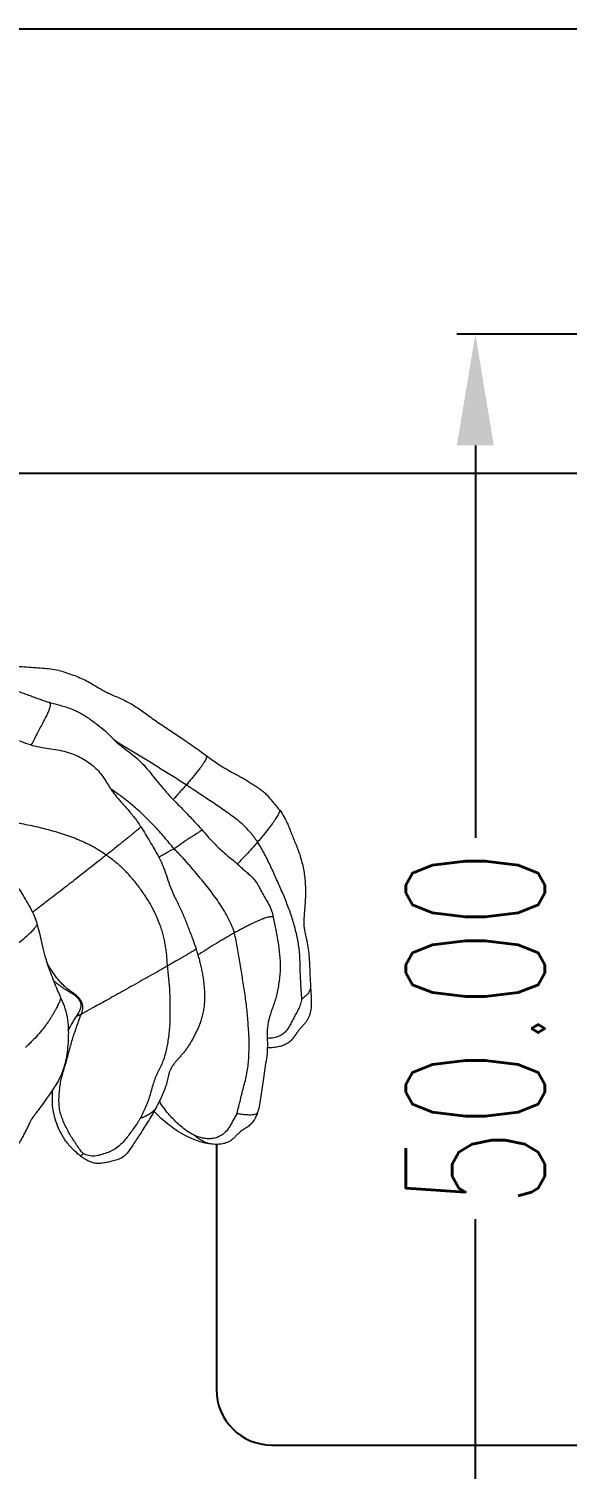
# Model space of a CAD drawing. Header units: inches. Extents: x 149964 to 151052, y -48230 to -47460.
# Drawn here: x 150565 to 150584.4, y -48002.2 to -47950.3 of the extents above; entities that cross this region are included whole.
import ezdxf

# ---------------------------------------------------------------- set-up
doc = ezdxf.new("R2010")
doc.units = ezdxf.units.IN
doc.header["$LTSCALE"] = 2
doc.header["$MEASUREMENT"] = 0
doc.header["$PDMODE"] = 3
doc.header["$PDSIZE"] = 0.3125
doc.layers.get('Defpoints').update_dxf_attribs({"linetype": 'CONTINUOUS'})
doc.layers.add('CAV-COR', color=1, linetype='CONTINUOUS')
doc.layers.add('SILDE', color=6, linetype='CONTINUOUS')
doc.layers.add('dim', color=3, linetype='CONTINUOUS', lineweight=15)
doc.layers.add('PRODUCT', color=1, linetype='CONTINUOUS', lineweight=15)
doc.styles.get("Standard").update_dxf_attribs({"font": 'txt.shx', "width": 0.67})
doc.dimstyles.new('2.00', dxfattribs={"dimtxt": 5, "dimasz": 4, "dimexe": 0.6659999999999999, "dimexo": 0.626, "dimgap": 1, "dimtad": 0, "dimzin": 0, "dimdsep": 46, "dimtxsty": 'Standard', "dimcen": 0.09, "dimclrd": 3, "dimclre": 3, "dimclrt": 7, "dimazin": 0, "dimtfac": 1, "dimtofl": 0, "dimtmove": 0, "dimatfit": 0, "dimfxl": 0, "dimtolj": 1, "dimtzin": 0, "dimarcsym": 0})

# ---------------------------------------------------------------- blocks, each defined once
blk = doc.blocks.new('20160720.142037')
at = {"layer": 'PRODUCT', "linetype": 'ByBlock'}
for p, q in [((3.773654980410356, -44.68120411568088), (3.772978720196988, -44.68141018761526)), ((0.4355800624471158, -46.10180727254192), (0.435620551550528, -46.10183130660153)), ((-4.588236102572409, -46.24469909886102), (-4.588340758433333, -46.24483953031449)), ((7.269666859239805, -48.42059755772061), (7.269640502112452, -48.42061416994693)), ((-2.83898282336304, -48.97787815056654), (-2.840008425700944, -48.97733870062075)), ((2.859636036126176, -50.41420916438074), (2.859367397904862, -50.41420522697445)), ((7.097169403074076, -50.67936732347152), (7.097786600701511, -50.67882254851429)), ((9.834601504000602, -50.78252204833552), (9.834491424495354, -50.78267226220487)), ((-4.163703314465238, -50.98400183050398), (-4.163028194830986, -50.97787092701037)), ((-3.016360685345717, -52.63209710195952), (-3.017058060882846, -52.63186754810158)), ((7.887227925471961, -53.4124220632948), (7.88718735211296, -53.41245599665854)), ((1.521382667706348, -54.53812317267148), (1.520376959233545, -54.53817494379473))]:
    blk.add_line(p, q, dxfattribs=at)
for points, start_tangent, end_tangent in [([(7.177702958812006, -40.71391141258209), (7.175845764228143, -40.71679120356566), (7.133818679227261, -40.78349519456242), (7.100103584729368, -40.83986950918188), (7.065644890797557, -40.90054272028647), (7.019277181127109, -40.98541707604454), (6.961560104013188, -41.09263568296592), (6.892346167820506, -41.21890479593276), (6.812411482125754, -41.36150748447108), (6.723981482675299, -41.51483528881363), (6.628603774937801, -41.67518634874432), (6.526821462728549, -41.84566911783622), (6.419877333100885, -42.02815664708032), (6.312236864789156, -42.21704480362678), (6.22191065797233, -42.39065096174454), (6.132180023589171, -42.58913270615449), (6.037880604271777, -42.80933302251651), (5.923561535397312, -43.03729149080027), (5.784476738335798, -43.25706713975524), (5.612236620101612, -43.47732229518442), (5.408540715958225, -43.69340302077035), (5.18058202022803, -43.90412989638571), (4.925320562906563, -44.09468221566931), (4.64903625115403, -44.26527328704105), (4.358597697864752, -44.43495934525708), (4.029101558349794, -44.59209756501514), (3.773663028725423, -44.68123091352754)], (-0.5422844415440172, -0.8401949681230502), (-0.9577374630096991, -0.2876437935150791)), ([(6.245199517405126, -47.17803789048048), (6.411589568306226, -46.92291978652065), (6.56390578582068, -46.6605178576574), (6.70131169736851, -46.3894871320008), (6.82374152878765, -46.11093229953985), (7.027056507417001, -45.53764395674079), (7.190393068885896, -44.95100112736691), (7.326671477756463, -44.3554531243426), (7.419775115180528, -43.75162434016238), (7.483600955834845, -43.14506416826043), (7.496572084812215, -42.83901076840266), (7.497945397626609, -42.53322655327065), (7.491120906750439, -42.22958223633759), (7.476026552758412, -41.92455308906938), (7.452450994373066, -41.6157289582552), (7.423097834107466, -41.31055343353364), (7.389204403152689, -41.01440126058878), (7.368335181119619, -40.86600645694853), (7.343228003941476, -40.71451806656114), (7.340814237861196, -40.70116923862952)], (0.5661688680179532, 0.8242892774307267), (-0.179122119727744, 0.9838268476842049)), ([(12.76072895119432, -41.78926031834271), (12.69393051543739, -42.0264629424928), (12.62661836759071, -42.30611912626773), (12.56296540572657, -42.57352198253648), (12.49845274732797, -42.82963411260425), (12.43392711330671, -43.07412386675423), (12.3650861500937, -43.30646874181548), (12.29733594114077, -43.52792053850862), (12.23384011085727, -43.73625495945453), (12.16997589473613, -43.93091627897229), (12.10581133887172, -44.1155035693082), (12.04094549664296, -44.29411929329945), (11.97622725693509, -44.46694704555557), (11.91409080990707, -44.63229763507843), (11.85670244923676, -44.79072390942019), (11.80474092054646, -44.94541017882148), (11.75754464793135, -45.09545169513876), (11.75201150431531, -45.11333541124623)], (-0.2846832412386712, -0.958621641815917), (-0.2953761179952905, -0.9553810490678744)), ([(3.772979321278399, -44.6814122498472), (3.765129232255276, -44.68277397391648), (3.750681510311551, -44.68178185173747), (3.73407610115828, -44.67710957741656), (3.715476670331554, -44.66901253191463), (3.695046883280156, -44.65774609641812), (3.649271836620755, -44.62659156781592), (3.59766495518852, -44.58501398019143), (3.541095968568698, -44.53435735881067), (3.480573811219074, -44.47640992144443), (3.349791978835128, -44.34215449388284), (3.203766821185127, -44.17803165000805), (3.041851094807498, -43.98194068481826), (2.867195947270375, -43.75760253986664), (2.677674080448924, -43.50004669485497), (2.478366544441087, -43.2118016423774), (2.373483974166447, -43.05349133582058), (2.269412738183746, -42.89090894888068)], (-0.9600412435321102, -0.2798585548403328), (-0.5315052366380643, 0.847055006139693)), ([(10.92863137327367, -42.69017014643759), (10.76884359691758, -43.04694223844854), (10.59917519876035, -43.4546746749038), (10.44736371687031, -43.83105415970203), (10.30935391082312, -44.18358416269621), (10.19772737869062, -44.52473494778678), (10.12324746206286, -44.8570502031871), (10.07341032888507, -45.18309694352502), (10.01908766431734, -45.50299058292876), (9.94274200865766, -45.81070689897751), (9.835104265686823, -46.09751663948555), (9.700584107922623, -46.3588197765057), (9.544156424264656, -46.5974772761183), (9.368333736871136, -46.80715705309558), (9.17461734902463, -46.98075722228532), (8.968571360310307, -47.12377153652051), (8.758050203177845, -47.25552280309057), (8.564789953903528, -47.38315843239252), (8.413258751563262, -47.49489157777862), (8.277757053030655, -47.60581848833681), (8.14872646855656, -47.71892131736968), (8.01591285658651, -47.83788504018594), (7.873630027315812, -47.96364367292699), (7.719308798550628, -48.09389471932082), (7.547299219091656, -48.22820447809499), (7.355142069136491, -48.36442835459457), (7.269643038249342, -48.42061811939493)], (-0.408520328667416, -0.9127492213447603), (-0.8414502089715503, -0.5403346609479484)), ([(-3.036365121690324, -44.65066081390978), (-3.080150041554589, -44.61738233226788), (-3.138082641176879, -44.57471302580234), (-3.196080483467085, -44.53444284511352), (-3.263495225459337, -44.49174567765294), (-3.362034268648131, -44.43575500400766), (-3.486508260975825, -44.37139098378975), (-3.632953946391353, -44.29963858379051), (-3.790571288001956, -44.22110641146719), (-3.951423269521911, -44.13505979093316), (-4.119826661713887, -44.03564552072203), (-4.297064824524568, -43.91892190425278), (-4.478314431064064, -43.7882351047956), (-4.659459622169379, -43.64663675985503), (-4.839252611011034, -43.49341203508811), (-5.018504931183998, -43.32416479229869), (-5.180627622990869, -43.1529898570152)], (-0.7935841626401028, 0.6084604973264962), (-0.6648486582106277, 0.7469780864761215)), ([(13.04124913027044, -43.98161290017015), (13.02804308946361, -44.22236347732542), (13.00241406244459, -44.56033171766467), (12.98004073341144, -44.875486574565), (12.95139696021215, -45.17087770042417), (12.89902374634403, -45.45118496397481), (12.82173233130015, -45.71980528836139), (12.73066523100715, -45.97992612359667), (12.63362153276103, -46.22655830716394), (12.52361311324057, -46.46238607320265), (12.40174776816275, -46.67892112013942), (12.27023452086723, -46.89672461867303), (12.16396274545696, -47.08498398723896), (12.09396280703368, -47.22634642515186), (12.01614220323972, -47.39637207471242), (11.92979159130482, -47.5893975429135), (11.83313120753155, -47.79773069814837), (11.72726295056054, -48.00657271892851), (11.60910877492279, -48.20958028025052), (11.47657785369665, -48.40812370905769), (11.32670318460441, -48.61755533104588), (11.16920748117263, -48.83669927869778), (11.01135730752139, -49.0622702264518), (10.8506966898276, -49.29849994267715), (10.69183615403017, -49.53713699497166), (10.53274461461115, -49.77676707937644), (10.36864894811879, -50.0207934380378), (10.19464929541573, -50.27515100817254), (10.00805955650867, -50.54204379425937), (9.834492639900418, -50.78267315715493)], (-0.03809385222645809, -0.9992741657936268), (-0.5929362529245031, -0.805249402339331)), ([(1.146017806808231, -45.52223718844471), (1.122942853718996, -45.52869307077344), (1.086601434071781, -45.52857136009698), (1.042908917675959, -45.51920752304432), (0.9910308998369146, -45.50138422816963), (0.9306693312537391, -45.47584526488936), (0.8618383349676151, -45.44344412206556), (0.7852643687510863, -45.40551196426532), (0.7018500121484976, -45.36304337828915), (0.6124899985152297, -45.31520896267466), (0.5180487622856162, -45.26118357484665), (0.4192773882532492, -45.20198309756961), (0.3168947972881142, -45.13839729176107), (0.2116046020528302, -45.06847040727735), (0.1040074905613437, -44.99027349213429), (-0.005692240345524624, -44.90473029902205), (-0.2297124944452662, -44.71576259767608), (-0.4555652452690993, -44.50218575076724), (-0.569279051036574, -44.38550346103148), (-0.6807370823225938, -44.26422687964805)], (-0.9186989639270767, -0.3949584961477797), (-0.6650604214520409, 0.7467895525635275)), ([(6.245199517405126, -47.17803789048048), (6.039289988751989, -46.91798468084016), (5.825051559950225, -46.64600250755029), (5.607132330682361, -46.36773682417697), (5.3921801452816, -46.09172331774607), (5.18205419080914, -45.82093045363581), (4.975646593404235, -45.55437520462146), (4.776322312682169, -45.29608685855055), (4.588407728180755, -45.05153189039993), (4.413409183383919, -44.82246648506407), (4.247499699034961, -44.60488539885409), (4.182567184674554, -44.51895241977763)], (-0.6216743745790063, 0.7832757956121211), (-0.6021614323683645, 0.7983743541522859)), ([(11.75200978756766, -45.11333486799413), (11.74474363480113, -45.12769314942125), (11.70942389004631, -45.15040669832524), (11.68222012807382, -45.15570703642152), (11.64890579719213, -45.15626178861567), (11.60964826127747, -45.15162699266511), (11.56452826640452, -45.14170672256296), (11.45693726735772, -45.10597409174079), (11.32687525870278, -45.04961422378983), (11.17616359502426, -44.97566409986757), (11.00680583433132, -44.88779950466414), (10.82045545012807, -44.78976478393452), (10.61924347712193, -44.68506512637396), (10.40756127837813, -44.5761805308066), (10.21349837473826, -44.47759939169191)], (-0.2969691889286861, -0.9548870618178037), (-0.8937340199412445, 0.4485972599110066)), ([(-3.036372630740516, -44.65067071607336), (-3.05459268798586, -44.63673134538112)], (-0.7930377821918083, 0.6091724517870928), (-0.7955359865970364, 0.6059063409711769)), ([(-2.962918816891033, -44.70750576377759), (-3.036372630740516, -44.65067071607336)], (-0.7908902234714298, 0.6119580495567583), (-0.7930377812876003, 0.6091724529642162)), ([(-2.962834855192341, -44.70739725148451), (-3.018568878382212, -44.66433876809606), (-3.036365121690324, -44.65066081390978)], (-0.791160386828572, 0.6116087330256691), (-0.7935841627285057, 0.6084604972111965)), ([(-2.947189681261079, -44.71948272341979), (-2.993234187713824, -44.683890884422)], (-0.7916208142354045, 0.6110126729203537), (-0.7912100471311805, 0.6115444884214681)), ([(-2.950377851928351, -44.71719540779304), (-2.962918816891033, -44.70750576377759)], (-0.7918090915309962, 0.6107686653462654), (-0.7908902234406588, 0.6119580495965266)), ([(-2.947189946164144, -44.71948306725972), (-2.952587987703737, -44.71531530217908), (-2.962834855192341, -44.70739725148451)], (-0.791632086605238, 0.610998068292394), (-0.7911603861138305, 0.6116087339502393)), ([(-2.945213883125689, -44.72117547145899), (-2.950377851928351, -44.71719540779304)], (-0.7922952384983616, 0.6101378983908673), (-0.7918090896135002, 0.6107686678321343)), ([(-2.907984367222525, -44.74963186903915), (-2.947189946164144, -44.71948306725972)], (-0.7940943495009921, 0.607794508111579), (-0.7916320854597128, 0.6109980697765797)), ([(-2.923800445481902, -44.7375958425182), (-2.945213883125689, -44.72117547145899)], (-0.7949722430017623, 0.60664580510933), (-0.7922952360671095, 0.6101379015479725)), ([(-2.929580930853263, -44.73305523203453), (-2.94513266265858, -44.72107021388365)], (-0.7925055228287121, 0.6098647360570945), (-0.7917035116589828, 0.6109055161208115)), ([(-2.907984590710839, -44.74963216055039), (-2.929580930853263, -44.73305523203453)], (-0.7940924713661915, 0.6077969619202899), (-0.7925055231129042, 0.6098647356877934)), ([(-2.910160713363439, -44.74796559500101), (-2.923800445481902, -44.7375958425182)], (-0.7972217380974937, 0.6036865911255699), (-0.794972242402947, 0.6066458058940406)), ([(-2.68655060819583, -44.91145502499421), (-2.910160713363439, -44.74796559500101)], (-0.8076369594562716, 0.5896800333403095), (-0.7972217378001174, 0.6036865915182819)), ([(-2.875038959813537, -44.77471115177468), (-2.907984590710839, -44.74963216055039)], (-0.7974870704035828, 0.6033360361681631), (-0.7940924712045894, 0.6077969621314248)), ([(-2.882684394950047, -44.7689171249076), (-2.907984367222525, -44.74963186903915)], (-0.7966133635302856, 0.6044891637117783), (-0.7940943488572911, 0.6077945089525858)), ([(-2.87503835192183, -44.77471035046619), (-2.882684394950047, -44.7689171249076)], (-0.7974994799705751, 0.6033196329033742), (-0.7966133620112529, 0.6044891657136037)), ([(-2.834520411182893, -44.80508881503192), (-2.864227505022427, -44.7828715938449), (-2.875038959813537, -44.77471115177468)], (-0.8027889536595377, 0.5962632773215408), (-0.7974870711312493, 0.6033360352063365)), ([(-2.834522782999557, -44.8050919925372), (-2.87503835192183, -44.77471035046619)], (-0.8027500373614457, 0.5963156693532359), (-0.7974994798974202, 0.6033196330000743)), ([(-2.813290463614976, -44.82077941168973), (-2.834522782999557, -44.8050919925372)], (-0.8058608575018014, 0.5921049555158793), (-0.8027500358779903, 0.5963156713502383)), ([(-2.806584479229059, -44.82570206480887), (-2.834520411182893, -44.80508881503192)], (-0.806534713038446, 0.5911867358660811), (-0.8027889534739154, 0.5962632775714564)), ([(-2.806582479010103, -44.82569937699736), (-2.813290463614976, -44.82077941168973)], (-0.8068495575604393, 0.5907569648040754), (-0.8058608581305448, 0.592104954660153)), ([(-2.769630837690784, -44.85255310498178), (-2.800515727692982, -44.83014397702209), (-2.806584479229059, -44.82570206480887)], (-0.8113819372570863, 0.5845163401419483), (-0.8065347129549548, 0.5911867359799851)), ([(-2.769620598730398, -44.85253884702252), (-2.806582479010103, -44.82569937699736)], (-0.8111849043890216, 0.5847897493042896), (-0.8068495585998324, 0.5907569633844832)), ([(-2.746435500157531, -44.86917653019918), (-2.769630837690784, -44.85255310498178)], (-0.8142232187455026, 0.5805519357092124), (-0.8113819375794813, 0.5845163396944235)), ([(-2.749285519006662, -44.86715357950015), (-2.753400890855119, -44.8642026528978), (-2.769620598730398, -44.85253884702252)], (-0.8128461269235302, 0.5824784750919265), (-0.8111849030485186, 0.5847897511637541)), ([(-2.66140142158838, -44.92986215154087), (-2.685025876096915, -44.912579256139), (-2.687573032337241, -44.91072583331697), (-2.708969227678608, -44.89569690270582), (-2.749285519006662, -44.86715357950015)], (-0.8064362299474213, 0.5913210693254467), (-0.8128461273006291, 0.5824784745656867)), ([(1.145964238414308, -45.52211142203305), (0.8222934301011264, -45.6556368001111), (0.4129358036443591, -45.76861158027896), (0.0296554438828025, -45.80800191813614), (-0.3260866275522858, -45.8090605070829), (-0.6722395205870271, -45.78620177179255), (-1.009718506888021, -45.74276118844864), (-1.324801039445447, -45.67468777411705), (-1.612019832100486, -45.57660894869332), (-1.869972641841741, -45.45333402431424), (-2.104422797710868, -45.31579652938672), (-2.323700266599189, -45.17140364230727), (-2.523709482979029, -45.03032718180475), (-2.667394241172587, -44.92546907671931), (-2.68655060819583, -44.91145502499421)], (-0.9198371005044368, -0.3923005334378106), (-0.8076369594706195, 0.5896800333206584)), ([(0.5230655246705282, -46.28182906082657), (0.6071379465283826, -46.31124456145335), (0.6935030828753952, -46.32960467936209), (0.7801761808805168, -46.33458463709394), (0.8651724876253866, -46.32385965696449), (1.023364381981082, -46.25365661156684), (1.094197378872195, -46.20006264507538), (1.158044070762116, -46.1387015182263), (1.214461239986122, -46.0726772606431), (1.265665813843952, -46.00382661243202), (1.363965028402163, -45.86372581547766), (1.471597073075827, -45.72876665513468), (1.589615915028844, -45.6021493995504), (1.71528645127546, -45.48485265386262), (1.84831869075424, -45.37613563041668), (2.134376830683323, -45.17959728292772), (2.403960403898964, -45.02467671196791)], (0.923955398611427, -0.3825002240218943), (0.8892215859647723, 0.4574767437305365)), ([(3.772945341304876, -44.68129840774782), (3.428953491908032, -44.7702591338093), (2.999365660274634, -44.86775217415561), (2.601804621692281, -44.96998392997921), (2.253457104729023, -45.07754478689458), (1.934995900082868, -45.19474687587353), (1.61919424313237, -45.31653108871251), (1.313565067277523, -45.44791125826305), (1.146997107338393, -45.52137057940854)], (-0.9581915076690161, -0.2861276544323845), (-0.9177528956333015, -0.3971518885221249)), ([(11.7523052393517, -45.11232265487342), (11.66793806827627, -45.41155964686914), (11.54499320211471, -45.82273170876579), (11.38135584519478, -46.20393812099792), (11.17215606963146, -46.54520353286352), (10.94629938527942, -46.85330624725611), (10.71773811598541, -47.13616338525026), (10.48172840700136, -47.38441652670735), (10.26207564829383, -47.60974636992614), (10.06802178840735, -47.84892539299472), (9.880607447732473, -48.10132240725216), (9.66769969460438, -48.35174046719476), (9.413198848866159, -48.59740578246419), (9.136784723843448, -48.82476994815079), (8.859667431941489, -49.04558158916916), (8.579805448593106, -49.28402943625406), (8.31910887453705, -49.52326900387561), (8.073318185168318, -49.76055612084019), (7.83947859617183, -49.9876441287779), (7.617475443374133, -50.20065071786667), (7.40613361436408, -50.40008779458003), (7.204578375763958, -50.5848308527784), (7.097169679618673, -50.67936764385377)], (-0.2954568840355909, -0.9553560748097953), (-0.7571507063882379, -0.6532402374439226)), ([(-4.588351079321001, -46.24486521585641), (-4.480133546720026, -46.11272155120241), (-4.231326359324157, -45.8635910172743), (-3.923199058539467, -45.6323888811603), (-3.586775307398057, -45.45678201670671), (-3.252652739785844, -45.33773784434743), (-2.932542456372175, -45.26571270776913), (-2.609672070189845, -45.23765541079047), (-2.272395826817956, -45.24260527862498), (-2.207462293794379, -45.245989962983)], (0.6080356964388901, 0.7939096874683378), (0.9983745965047948, -0.05699267544069236)), ([(-4.504271212994354, -46.34555652536073), (-4.364924527850235, -46.23313976597274), (-4.208352993766312, -46.12298682875553), (-4.034419608215103, -46.00690638350352), (-3.847343786881538, -45.8902132718722), (-3.651403300958918, -45.78017735680623), (-3.446752923366148, -45.67838241485879), (-3.233206462435191, -45.58734759702929), (-3.013336865260499, -45.51901963771525), (-2.79005086858524, -45.4835841367676), (-2.564831231167773, -45.47475456949905), (-2.338778714183718, -45.48365827262023), (-2.112890068034176, -45.50755014918104), (-1.666646278783446, -45.59719685543678), (-1.230200266756583, -45.72794645640533), (-0.7843313491612207, -45.8478006008736), (-0.5636723529023584, -45.90774359734496), (-0.3450513233256061, -45.97320159692754), (-0.1269677240343299, -46.04631779834017), (0.09089537913678214, -46.1228317120549), (0.3081866813008673, -46.19928468016587), (0.389003789081471, -46.22900420891528)], (0.7465789475768976, 0.6652968322748666), (0.9360759250338373, -0.3517980423084329)), ([(0.9031873400963377, -46.26756272475177), (0.9607509663328528, -46.24556347776524), (1.026162505644606, -46.208544224246), (1.090004771889653, -46.15888190284022), (1.148225072829518, -46.09922883504623), (1.200660390080884, -46.03101369997603), (1.248692170105642, -45.95682000137458), (1.294003190792864, -45.88038454340131), (1.340608925704146, -45.80231597893726), (1.390654573828215, -45.72329512747092), (1.44444832863519, -45.64321863487567), (1.501137497165473, -45.5631196813556), (1.559619664330967, -45.48373747448932), (1.621749859972624, -45.40284507154865), (1.689898015814833, -45.3192830537082), (1.730119299842045, -45.27305863484798)], (0.9520066373664, 0.3060773797756373), (0.6662862287322064, 0.7456960918509725)), ([(-0.0772462923778221, -45.80769354470976), (0.2177619214053266, -45.97005183101282), (0.435927779530175, -46.10130394089356)], (0.8964610366099199, -0.4431225675140773), (0.8640653967045236, -0.5033795687330328)), ([(0.5230655246705282, -46.28182906082657), (0.5048004095442593, -46.24653910725465), (0.4905757925007492, -46.21862517382397), (0.4791029829357285, -46.19477383511548), (0.4667169835884124, -46.1688734108684), (0.4591062359686475, -46.15345914067439), (0.4512039909604937, -46.13757555970369), (0.4440118175698444, -46.12296843938384), (0.4409949979453813, -46.11668910548906), (0.4385312845406588, -46.11138355111325), (0.436722863902105, -46.107230273803), (0.4355798848555423, -46.10424887571571), (0.4350894868257456, -46.10241923500143), (0.4352388090919703, -46.1017212299339), (0.4355853947054129, -46.10179862946825)], (-0.4514116234677483, 0.8923158332105353), (0.8510666032472785, -0.5250577461928729)), ([(0.4355750251852442, -46.10181607514096), (0.4895627459336538, -46.13398588615382), (0.5536023644090164, -46.17300771454029), (0.5771499758120626, -46.18693280278967)], (0.8679360613583041, -0.4966759440458476), (0.8643282264438006, -0.5029281429513708)), ([(-2.838970435259398, -48.97785463956825), (-2.946368371980498, -48.91994169728423), (-3.184491835272638, -48.78183108587837), (-3.428163011674769, -48.63273027334071), (-3.658658648259006, -48.48918871017668), (-3.865861224476248, -48.35592100502254), (-4.057442913384875, -48.23043601634708), (-4.232054078223882, -48.11475257619895), (-4.403422068804502, -47.9940709535731), (-4.560473616496893, -47.85756471669447), (-4.676885310356738, -47.69962389350985), (-4.745060999877751, -47.52034525202907), (-4.790413588896627, -47.33979831562465), (-4.827752974844771, -47.16906290252518), (-4.852707183046732, -47.00609657595487), (-4.85773662669817, -46.8530457839297), (-4.835685565427411, -46.71075074849796), (-4.78805270709563, -46.57588154123368), (-4.726021018315805, -46.45230387881747), (-4.657147973222891, -46.34057770013169)], (-0.8847032514419941, 0.4661546491111759), (0.557283485840048, 0.8303222967077092)), ([(-4.657147973222891, -46.34057770013169), (-4.588237567601027, -46.24469797757047)], (0.5572834856915585, 0.8303222968073701), (0.607783761681646, 0.7941025746313307)), ([(-3.234425700473366, -48.40653240654501), (-3.326749159081373, -48.34702504901361), (-3.418900394637603, -48.28662040237396), (-3.601138674857793, -48.1613452219899), (-3.780909610446543, -48.03045055580878), (-3.958044315775624, -47.89434574309416), (-4.126973900478333, -47.74779780949757), (-4.276391896506539, -47.58217684154079), (-4.396390903304564, -47.39520086246921), (-4.479088759777369, -47.18957066715666), (-4.547535108256852, -46.97862721146521), (-4.577473105018726, -46.87107476210804), (-4.595432390866335, -46.76224235759582), (-4.59371074399678, -46.65307114672032), (-4.575209193804767, -46.54608451073727), (-4.544754265312804, -46.44360336450336), (-4.504271212994354, -46.34555652536073)], (-0.8411080283948683, 0.5408671598180992), (0.4261745265519241, 0.9046409635420251)), ([(-4.588350840640487, -46.24483220640832), (-4.589189827645896, -46.24636258482496), (-4.590181854873663, -46.24971972113417), (-4.590575274196453, -46.25385832043685), (-4.588882345095044, -46.2628222425119), (-4.583026703185169, -46.27087122520606), (-4.573058212001342, -46.27935096318106), (-4.543437756219646, -46.30477074792725), (-4.525641550513683, -46.32334039373382), (-4.515555876598228, -46.33403656355222), (-4.504271212994354, -46.34555652536073)], (-0.5877229552190254, -0.8090622521837337), (0.7095307769995013, -0.7046744471672602)), ([(0.389003789081471, -46.22900420891528), (0.5230655246705282, -46.28182906082657)], (0.936075925025263, -0.3517980423312474), (0.9234993926573802, -0.383599884986231)), ([(2.255064370750915, -49.38534257631545), (2.090667968179332, -49.09746905486827), (1.919330585136777, -48.79661472791486), (1.738634819921572, -48.47786649547197), (1.553313994547352, -48.14888663272723), (1.371771547215758, -47.82534239628876), (1.203156242059777, -47.52303823929833), (1.048480451398063, -47.2448510929753), (0.9047784483991563, -46.98542713673669), (0.7716526029107627, -46.74406861683383), (0.7136980243085418, -46.63767450141313), (0.6610072645416949, -46.54073943472758), (0.6128121678484604, -46.45256233243708), (0.5732243882666808, -46.37914960223861), (0.5453090719238389, -46.3249943595365), (0.5339950242778286, -46.30275407400768), (0.5230655246705282, -46.28182906082657)], (-0.4962535213966291, 0.8681776560712936), (-0.4715139484465234, 0.8818586034168795)), ([(0.5771499758120626, -46.18693280278967), (0.6197823977272492, -46.2107289943815), (0.6887125559442211, -46.24383314323495), (0.7562090055726003, -46.26701883014903), (0.8151173840160482, -46.27720779956144), (0.8534933404589538, -46.27773701758997), (0.8548037154541817, -46.27761136949994)], (0.8643282265301772, -0.5029281428029244), (0.9952758894751346, 0.09708709404179289)), ([(0.8548812493390869, -46.27844263420411), (0.8531047542928718, -46.27867496042745), (0.863737276638858, -46.27697254512896), (0.9031873400963377, -46.26756272475177)], (-0.9903420105628545, -0.1386459596033114), (0.9520066376265066, 0.3060773789666159)), ([(0.8548037154541817, -46.27761136949994), (0.8701783845608588, -46.27611933318258), (0.8663661427272018, -46.27674461032439), (0.8531047542928718, -46.27867496042745), (0.863737276638858, -46.27697254512896), (0.8650198953109793, -46.27675848813669)], (0.9952758894247474, 0.09708709455833046), (0.9861236413563363, 0.1660125415687618)), ([(0.8685158148582559, -46.27640310217976), (0.8663661427272018, -46.27674461032439), (0.8531047542928718, -46.27867496042745), (0.863737276638858, -46.27697254512896), (0.8650198953109793, -46.27675848813669)], (-0.9869942987705027, -0.1607552617942055), (0.9861236413179061, 0.16601254179704)), ([(2.255064370750915, -49.38534257631545), (2.451222793955822, -49.37106552462501), (2.647978922672337, -49.35681363327603), (2.843211754894583, -49.33355545169616), (3.037453724973602, -49.30193559806503), (3.231339976191521, -49.26384676959424), (3.423263052274706, -49.21649790916854), (3.611617182672489, -49.15723635643371), (3.797045941086253, -49.08864679160615), (4.161231942998711, -48.93321889651997), (4.511329467844917, -48.75030592772964), (4.842838230659254, -48.53523778512317), (5.164241624675924, -48.30607323874574), (5.468113347073086, -48.05626500120707), (5.751420662854798, -47.78561076989718), (5.882949710416142, -47.6410215545402), (6.008942381013185, -47.49088361017493), (6.130593926849542, -47.33634556798643), (6.245199517405126, -47.17803789048048)], (0.9957252682754133, 0.09236444184780285), (0.5663429845899534, 0.8241696571736572)), ([(7.269619923317805, -48.42058042824647), (7.268821768520866, -48.42089641833445), (7.266353028680896, -48.42041983812669), (7.262565068755066, -48.41825783939566), (7.257189831027063, -48.41406297188951), (7.250020661478629, -48.40756709108246), (7.241096520418068, -48.39881927364331), (7.230517772200983, -48.38794790189422), (7.218384780688211, -48.37508135801909), (7.189397015346913, -48.343280932364), (7.152633590361802, -48.30146830196463), (7.106154160486767, -48.24711431287142), (7.048097572609549, -48.17775337630883), (6.977061438548844, -48.0914976347558), (6.893399235792458, -47.98870659058593), (6.7984628417762, -47.87105641683593), (6.69584186639986, -47.74324260791764), (6.477941556076985, -47.47067807521671), (6.362848325486993, -47.32607030739018), (6.245199517405126, -47.17803789048048)], (-0.85374487160081, -0.5206915538159963), (-0.6221805890024309, 0.7828737539786274)), ([(6.471553757728543, -49.62518440558051), (6.678310658520786, -49.44809507007449), (6.886047954933019, -49.27575741169858), (7.090303400473204, -49.09894127349253), (7.289913044369314, -48.91624986103852), (7.484489896451123, -48.72810203507834), (7.673456513439305, -48.53434591324185), (8.03279913784354, -48.13003199861851), (8.366348098847084, -47.70773033933074), (8.624003923439886, -47.34643155289814)], (0.744503657090776, 0.6676183824449864), (0.5624384950083667, 0.8268391254244827)), ([(8.77166571764974, -50.06070019251638), (8.92356886449852, -49.82423142735934), (9.072960278543178, -49.5871853675053), (9.220824869145872, -49.34878693279461), (9.368793251866009, -49.11055590690376), (9.666379516653251, -48.63669313734863), (9.955125496257097, -48.15595352891978), (10.24248269584496, -47.67667887100833), (10.35593500899267, -47.50355916619446)], (0.5440847818633774, 0.8390302438796119), (0.5558250352647671, 0.8312993024013194)), ([(-3.234425700473366, -48.40653240654501), (-3.02905099405325, -48.51232298644027), (-2.818142441450618, -48.6091065103974), (-2.378315768728498, -48.76972613102407), (-2.150719348108396, -48.83377924075467), (-1.926823460875312, -48.89947609149385), (-1.714311136631295, -48.97828077343729), (-1.511569823080208, -49.06900962074724), (-1.313410397735424, -49.16537065346347), (-1.109633039392065, -49.25328639013605), (-0.8917842744849622, -49.32079628852807), (-0.6634067189879715, -49.37219306424231), (-0.4299442721530795, -49.41413166943676), (-0.1924498769803904, -49.44646274275146), (0.2928732659493107, -49.48043173420592), (0.7840804738225415, -49.48639827336592), (1.029796564922435, -49.48317427981237), (1.275308521318948, -49.47501579001982), (1.520600171323167, -49.46036697230011), (1.765319471480325, -49.43879666693829), (2.00950133454171, -49.41153625107836), (2.255064370750915, -49.38534257631545)], (0.879460885174853, -0.4759711666135503), (0.9957322873688149, 0.0922887419530027)), ([(-2.840007321268786, -48.97733660543599), (-2.868654845835408, -48.96114708414825), (-2.928936032898491, -48.91811813700042), (-2.983451442269143, -48.86477823721361), (-3.034644361818209, -48.80515681705583), (-3.081277797493385, -48.73839349113405), (-3.12398394770571, -48.66615855800046), (-3.163599637744483, -48.58908719642932), (-3.18241272776504, -48.54766435362399), (-3.200211999705061, -48.50313236517832), (-3.216979903925676, -48.45518136917235), (-3.234425700473366, -48.40653240654501)], (-0.8846153804338457, 0.4663213792009566), (-0.3619743574904171, 0.9321880521222098)), ([(7.269664531369926, -48.42059393121599), (7.114414105715696, -48.51775007259857), (6.871171920996858, -48.66605409418844), (6.601268356957007, -48.82825384240277), (6.339569098636275, -48.98020587788051), (6.0567958902393, -49.12938949014642), (5.756867975142086, -49.25877497606416), (5.428324952576077, -49.37118496305629), (5.090071848768275, -49.49269137185911), (4.744142522307811, -49.64193936570518), (4.382545517146355, -49.8197815963722), (4.008840997936204, -49.98574633044336), (3.612617948529078, -50.14132326792605), (3.184514652384678, -50.30656097069004), (2.859449642244726, -50.41445956591633)], (-0.8415444670684887, -0.5401878469073637), (-0.9514903499258801, -0.3076785887869454)), ([(-4.163065254368121, -50.97786699133576), (-4.105211198126199, -50.66003891038417), (-3.971961566945538, -50.27640390956367), (-3.78755890915636, -49.90828636254446), (-3.584835727000609, -49.58753766622249), (-3.363272329355823, -49.29791131139064), (-3.120064996124711, -49.03229178916081), (-2.981216465210309, -48.898435514624)], (0.1056047737663883, 0.9944081816627164), (0.7357056328497179, 0.6773014260971226)), ([(-3.863687730132369, -50.37664562213467), (-3.737995286646765, -50.16302584842924), (-3.595156532333931, -49.9592142636393), (-3.433699595741928, -49.7678596132755), (-3.257471543038264, -49.5878719373577), (-3.070502544142073, -49.41802172350435), (-2.872236246563261, -49.26025995489908), (-2.746890910464572, -49.17245700002968)], (0.4771493639684461, 0.8788222143667667), (0.8332986379640394, 0.5528231000666279)), ([(2.859629584214417, -50.41418940106814), (2.804487931425683, -50.4319883805656), (2.638877315359423, -50.48280277392041), (2.463170962466393, -50.53238752228208), (2.286254497041227, -50.57713828379929), (2.109753682569135, -50.61594554294425), (1.926431691012112, -50.65022434532875), (1.724708267051028, -50.68037494638702), (1.520406042167451, -50.70274612912908), (1.312124761810992, -50.71677130568423), (1.100660076510394, -50.72036041294632), (0.8953647328307852, -50.71130103008181), (0.6961488036613446, -50.68783072339284), (0.5056676604435779, -50.64992666587932), (0.3257363039592747, -50.60037343081785), (0.1549460910318885, -50.54117427056917), (-0.006661283085122705, -50.47478614358988), (-0.157518302788958, -50.4047405979145), (-0.3012515586160589, -50.3319304330289), (-0.4403760273708031, -50.25596967469028), (-0.5713344882242382, -50.17796387989802), (-0.6917948577611241, -50.09860551279417), (-0.8032448228914291, -50.01628507117857), (-0.912321006093407, -49.9271087936213), (-1.013898014847655, -49.83893354436441), (-1.113029838888906, -49.7519353173775), (-1.213593469379703, -49.66694983364141), (-1.313607575080823, -49.58992925052735), (-1.408227099484066, -49.5272801335741), (-1.482077268883586, -49.48729036741133), (-1.525546630116878, -49.46846244659537), (-1.561796276801033, -49.45551528313808), (-1.607343698502518, -49.44170341438439), (-1.685217165650101, -49.42155670761713), (-1.787251050642226, -49.39809686796798), (-1.893861747259507, -49.37339086452994), (-2.004439566895599, -49.34376830216934), (-2.120155652373796, -49.30694903046242), (-2.233098154014442, -49.26548109958094), (-2.344429201824823, -49.21980172700569), (-2.45883748846245, -49.16865363137185), (-2.575791152165039, -49.11276246076159), (-2.695186248485697, -49.05277199125703), (-2.817013937194133, -48.9894477083435), (-2.840008387895068, -48.97733862890891)], (-0.9506256884890778, -0.3103398143723538), (-0.8845334032909772, 0.4664768573707396)), ([(-2.746890910464572, -49.17245700002968), (-2.604485189745901, -49.08403040278063)], (0.8332986378576596, 0.5528231002269797), (0.8656558030094831, 0.5006396216002155)), ([(6.471553757728543, -49.62518440558051), (6.423076539445901, -49.52218275018095), (6.367228198738303, -49.42210254930251), (6.247941665089456, -49.22286791718216), (6.165416015923256, -49.07208408026781)], (-0.3829765690270923, 0.9237580568396884), (-0.4636505840235979, 0.8860181352176582)), ([(2.859365529264323, -50.41421327293938), (2.859073510509916, -50.41410124685353), (2.858300476887962, -50.41359263966297), (2.857314253982622, -50.41270286489453), (2.856123301986372, -50.41144889301358), (2.85473608088796, -50.40984769466741), (2.851384565990884, -50.40562912164751), (2.847216857539024, -50.39997101692279), (2.842167997354409, -50.39275487270061), (2.836173026909819, -50.38386218171217), (2.820995617454173, -50.3604283409295), (2.800718437472824, -50.32799749591504), (2.774198317347327, -50.28453539546172), (2.739941394771449, -50.22713792975992), (2.697002682660241, -50.15390452749125), (2.646983388782246, -50.0678186310397), (2.591731302003609, -49.97234986505646), (2.531534341542283, -49.86802857230941), (2.466576097504003, -49.75513162110292), (2.398182711825939, -49.63586126486189), (2.327656806650339, -49.51245208338514), (2.255064370750915, -49.38534257631545)], (-0.9740743621272543, 0.2262280642324968), (-0.4962497870896642, 0.8681797906041484)), ([(3.444078059546882, -51.79578530768049), (3.739744334074203, -51.68966714305861), (4.021419568889542, -51.55164521504776), (4.293228875874775, -51.39396881737048), (4.554936342698056, -51.22516438514867), (4.806988376250956, -51.0458857607955), (5.054034280299675, -50.85861579488846), (5.298622457077727, -50.66627096747834), (5.539568741020048, -50.46800252333196), (5.777003365801647, -50.26454470249155), (5.895068762183655, -50.16104354951676), (6.012630400626222, -50.05650472473644), (6.129382442362839, -49.95084709133516), (6.244878280122066, -49.84306030116568), (6.358808566001244, -49.73303367289918), (6.471553757728543, -49.62518440558051)], (0.9625814169818557, 0.2709926487586018), (0.7305102975864283, 0.6829016804198008)), ([(7.09778639965225, -50.67882232309057), (7.102179860550677, -50.67469115836138), (7.107199313904857, -50.66951014088409), (7.117357357696164, -50.65763204871473), (7.126262292993488, -50.6451057399172), (7.135021459573181, -50.62129143628408), (7.133530271792552, -50.60861260597449), (7.127352125768084, -50.59420806948037), (7.116183321399149, -50.57725031713198), (7.100824690191075, -50.55723556318117), (7.082353196514305, -50.53374095264007), (7.061845804710174, -50.50634363044082), (7.017185620818054, -50.43907656068768), (6.966232034668792, -50.35668716055079), (6.906735160533572, -50.2609634054752), (6.837276240199571, -50.15212542808877), (6.75717211724259, -50.03084302190109), (6.667850913770963, -49.90115246459754), (6.571540162374731, -49.76657239428459), (6.471553757728543, -49.62518440558051)], (0.7464040496903642, 0.6654930462490379), (-0.5665728336044273, 0.8240116651003491)), ([(8.77166571764974, -50.06070019251638), (8.636478799046017, -49.94163479906274), (8.496148478239775, -49.81526974305598), (8.250724257726688, -49.5893778868849)], (-0.7546783931713487, 0.6560949038670483), (-0.7318286027700232, 0.6814887351729856)), ([(6.713345424504951, -52.63166204360459), (6.827656057168497, -52.55346167024982), (6.937517356098397, -52.47129798846436), (7.044462254765676, -52.38474310559832), (7.148118769255234, -52.29341559101886), (7.343245611467864, -52.0966578246007), (7.522012272413122, -51.88594835333788), (7.687775200000033, -51.66579976331559), (7.847447970620124, -51.44054254195362), (8.004783333250089, -51.21259378549439), (8.160681388544617, -50.98361393459345), (8.312869340035832, -50.75224316953245), (8.465566316299373, -50.5214155796566), (8.619804343557917, -50.29151609257679), (8.69633515222813, -50.17598581338825), (8.77166571764974, -50.06070019251638)], (0.838146177409197, 0.5454456758416469), (0.5444808524703324, 0.8387732716850127)), ([(9.834492234367644, -50.7826728596192), (9.833964294695761, -50.78337265877781), (9.825020698684966, -50.79181681302725), (9.813096645841142, -50.79729920949467), (9.797898647666443, -50.79948933951528), (9.779133215604816, -50.79805669403868), (9.756560672947671, -50.79271975507436), (9.73015659104567, -50.78339296748163), (9.665971343376441, -50.75262358975306), (9.586979987943778, -50.70563480778947), (9.49425483471714, -50.64302791198861), (9.38949702194077, -50.56619496808707), (9.276253208634444, -50.47897609898064), (9.157805675378768, -50.38495494381641), (9.03453366982285, -50.28424114800873), (8.906032621103805, -50.17620085447561), (8.77166571764974, -50.06070019251638)], (-0.5936230047171318, -0.8047432685463135), (-0.7557330598553368, 0.654879792207463)), ([(-4.16303233653889, -50.97787044975121), (-4.146444394165883, -50.88999112278543), (-4.110895632300526, -50.77896577509091), (-4.085272407362936, -50.71769801771006), (-4.053308261383791, -50.65343268454308), (-4.01433485688176, -50.58688250964769), (-3.969237391545903, -50.51823444272304), (-3.919029837386915, -50.4477663591897), (-3.863687730132369, -50.37664562213467)], (0.1144683777653128, 0.9934268923739571), (0.6328691201159268, 0.7742587918801391)), ([(-3.06583284001681, -51.88576981998631), (-3.135381610685727, -51.84593008684897), (-3.20496646175161, -51.80581737906323), (-3.274581301608123, -51.76531619918387), (-3.344870306784287, -51.72508621710585), (-3.488057483598823, -51.64588725283102), (-3.626968171476619, -51.55898269775207), (-3.749244587030262, -51.45052323991695), (-3.847226136276731, -51.31965778184531), (-3.918463927024277, -51.17256939033541), (-3.959608200588264, -51.01467390554171), (-3.968236784508917, -50.85225702338357), (-3.950542425794993, -50.69043227643124), (-3.913974752591457, -50.53186103449843), (-3.890537543571554, -50.45372405536182), (-3.863687730132369, -50.37664562213467)], (-0.8676723544029779, 0.497136485690593), (0.351363535769844, 0.9362391071362666)), ([(2.681009832158452, -50.52822832969105), (2.650122525781626, -50.47917650459567)], (-0.5327320735970031, 0.8462839581139637), (-0.5330327872272286, 0.8460945855758515)), ([(2.705229067418259, -50.56670186504198), (2.681009832158452, -50.52822832969105)], (-0.5327840817123118, 0.8462512169999926), (-0.5327320745713621, 0.846283957500609)), ([(3.444078059546882, -51.79578530768049), (3.365451766818296, -51.66109711186436), (3.284255900915014, -51.51979087432846), (3.199567063478753, -51.37328214035369), (3.111908750230214, -51.22399785826565), (2.930358670040732, -50.92478874399239), (2.743910063087242, -50.62810085704405), (2.705229067418259, -50.56670186504198)], (-0.5100209636764819, 0.8601619711487556), (-0.5327840809530286, 0.8462512174780233)), ([(7.097755319118733, -50.67878625814046), (6.987474326509982, -50.77369102940429), (6.780302521772683, -50.95816003104846), (6.588485809974372, -51.14460873591452), (6.411035339289811, -51.33156055719155), (6.245608061464736, -51.51754299516324), (6.095813221647404, -51.70231985636929), (5.954949526814744, -51.87477503271657), (5.815177813696209, -52.02730013897235), (5.692762148217298, -52.16055918433995), (5.573706843366381, -52.29636556473997), (5.433520182123175, -52.44510113068827), (5.275644038949395, -52.57949464585545), (5.078689016983844, -52.69774548281566), (4.861100772948703, -52.81033045375807), (4.646998505457304, -52.93103288989369), (4.428881647618255, -53.05683570567635), (4.177067727694521, -53.15575295192684), (4.012255286157597, -53.19355195698881)], (-0.7574445035081151, -0.6528995513134812), (-0.9846243914486182, -0.1746848813276016)), ([(9.834571279672673, -50.78249978683743), (9.73835592152318, -50.91238262913248), (9.593444053462008, -51.11221311658301), (9.469356864923611, -51.29849367648421), (9.360711177432677, -51.47687913222035), (9.26011762622511, -51.65089377840195), (9.166968534787884, -51.82300220370962), (9.077933400316397, -51.99261899790145), (8.989416310738306, -52.15305087294837), (8.888657162460731, -52.31265502441238), (8.79364233041997, -52.45708711630868), (8.722352276032325, -52.56959707605711), (8.642197763605509, -52.69319840676326), (8.55052999794134, -52.81739962986467), (8.445204982970608, -52.93164264548977), (8.327484931156505, -53.03840501426748), (8.204522807325702, -53.14183127639262), (8.07858129980741, -53.24796535251517), (7.941068543324945, -53.36700502320309), (7.887246181519004, -53.41244407071645)], (-0.593041548423837, -0.8051718585762034), (-0.7696543212014816, -0.6384608256235356)), ([(-3.016400546242949, -52.63221956336201), (-3.078228356462205, -52.61092094387277), (-3.228717061894713, -52.54284681391437), (-3.4013573678385, -52.42437652129593), (-3.510917328851065, -52.31307359701896), (-3.602206953888526, -52.17962101869489), (-3.68654186592903, -52.04884448422672), (-3.77711279457435, -51.93840350268147), (-3.86771917322767, -51.85143653339037), (-3.957072207005695, -51.76367146754637), (-4.02941222404479, -51.67348575258802), (-4.08172964345431, -51.58448353007407), (-4.120551400817931, -51.49165611620265), (-4.144870792719303, -51.40490185659291), (-4.168038655538112, -51.23777662465727), (-4.171014119172469, -51.10205992550618), (-4.163640269078314, -50.98400824314012)], (-0.950894811903972, 0.3095142269655946), (0.101193503486773, 0.9948667623617106)), ([(-3.06583284001681, -51.88576981998631), (-2.56413808351499, -52.0137852807602), (-2.056903654709458, -52.14050254245376), (-1.802549309009919, -52.20608269805234), (-1.544891436351463, -52.26127424188599), (-1.281188951194054, -52.29564422655676), (-1.01257276115939, -52.3148280164969), (-0.7407721009803936, -52.32611591197929), (-0.4660375227394979, -52.32734964298288), (0.09049160254653543, -52.29707728626818), (0.649875652132323, -52.25096054656751), (1.21206528111361, -52.18062540372193), (1.772047760197893, -52.09354826289928), (2.051888313173549, -52.05063750519912), (2.331415374646895, -52.00687991350424), (2.610341232852079, -51.95984953644802), (2.889755212207092, -51.91047089090716), (3.169627920375206, -51.85851460816775), (3.444078059546882, -51.79578530768049)], (0.9653334450677367, -0.2610198073588577), (0.9667619524284639, 0.2556781714122355)), ([(4.012219586584251, -53.19335118457093), (4.018062242248561, -53.19073145859147), (4.023501831368776, -53.18503223184962), (4.027172575035365, -53.17696430429351), (4.028354264824884, -53.1669699040649), (4.027487258281326, -53.15462689385458), (4.022529151436174, -53.12034212804429), (4.019659273704747, -53.09727601603663), (4.016224045073614, -53.07022098605376), (4.004824931442272, -53.00524168735865), (3.983974562986987, -52.92750396570773), (3.954547531262506, -52.8387263726836), (3.917914016870782, -52.74010378454841), (3.872194715659134, -52.63111755954742), (3.815908918913919, -52.51144010692951), (3.752419782162178, -52.38322155936476), (3.684844580711797, -52.24846638207964), (3.610473204113077, -52.10611864804378), (3.527564190706471, -51.95491031924757), (3.444078059546882, -51.79578530768049)], (0.9865868004328594, 0.1632375116560324), (-0.4410287697576583, 0.8974929661262234)), ([(-3.017054096359061, -52.63185578169214), (-3.030297660588985, -52.62597012893093), (-3.047245153255062, -52.61351249816653), (-3.064141188078793, -52.59499749498355), (-3.080000283225672, -52.56960912775685), (-3.104159946698928, -52.49480928344565), (-3.114866160060046, -52.38258439768833), (-3.114053352444898, -52.31198813127412), (-3.109503312996821, -52.2341721434932), (-3.091591273318045, -52.06549697893206), (-3.079211442149244, -51.97652772270521), (-3.06583284001681, -51.88576981998631)], (-0.9476537456342367, 0.3192998252198102), (0.1456327500871706, 0.9893387196011525)), ([(6.713345424504951, -52.63166204360459), (6.484051870153053, -52.42884736357519), (6.244972239888739, -52.20671933799167), (6.003122393536614, -51.97458191746409), (5.92938547997619, -51.90262749299291)], (-0.7589134977946745, 0.6511914487038758), (-0.7144170170825819, 0.6997201767155394)), ([(4.010783880279632, -53.19344968688529), (3.543883226695471, -53.28561674011144), (3.010739788704086, -53.38257536930905), (2.541095205087913, -53.43589088405133), (2.059874040161958, -53.4404657840787), (1.595274316641735, -53.39091991494934), (1.137662452936638, -53.29876694282575), (0.7100693235115614, -53.16011201484071), (0.3170157824351918, -53.03831663065648), (-0.04906513579771854, -52.98274779524945), (-0.5214616598095745, -52.9828299997971), (-0.8967858434480149, -52.97089753062028), (-1.260006608325057, -52.92179419317836), (-1.61262692741002, -52.86906622750394), (-1.951149946078658, -52.82060340038879), (-2.27587361697806, -52.77364270330145), (-2.589459005073877, -52.72763824622962), (-2.881572694168426, -52.67065300546528), (-3.017035620287061, -52.63179867913277)], (-0.9845587224172547, -0.1750546260802703), (-0.950797664026639, 0.3098125273152888)), ([(1.063011462596478, -54.22428161197604), (1.305412949121092, -54.21214482466166), (1.548933645128272, -54.19518702630739), (1.791807676752796, -54.18144541810761), (2.035034231288591, -54.17179594300978), (2.279582496616058, -54.16461563618213), (2.52353660427616, -54.15544716003933), (3.005244523898, -54.11141792765557), (3.24562521855114, -54.06897675918299), (3.485485858866014, -54.01477668534062), (3.961174245952861, -53.88129921860673), (4.433576182316756, -53.71419973922457), (4.902183870173758, -53.52351702997839), (5.365336725400994, -53.31769996658113), (5.825720771972556, -53.11038386671862), (6.052994113473687, -53.00137070167693), (6.27774840866914, -52.88600841342122), (6.499188464222243, -52.76301147413324), (6.713345424504951, -52.63166204360459)], (0.9996313380735317, 0.02715120515411216), (0.8389066033755224, 0.5442753997866743)), ([(7.887190267880214, -53.41245947720017), (7.868723054532893, -53.4222289766185), (7.841161275515333, -53.42542199022137), (7.803379525052151, -53.41815061351372), (7.753385961637832, -53.39820790317754), (7.69329671797459, -53.36768820502039), (7.625597601901973, -53.32905126088008), (7.550145149667514, -53.28191710810643), (7.4664512014715, -53.22555488640501), (7.375278087740298, -53.16066985172802), (7.174847817019327, -53.00970888281881), (6.954340596013935, -52.83424848353752), (6.835220650740666, -52.73532030227943), (6.713345424504951, -52.63166204360459)], (-0.7665634090414322, -0.6421686226520088), (-0.7588553967662596, 0.6512591548674941)), ([(1.521382746432209, -54.53812466492673), (1.470734300673939, -54.54094428724056), (1.38476663568872, -54.54619337502663), (1.293121824186528, -54.5519794260108), (1.195220872177742, -54.55766919286543), (1.0949044986628, -54.56222336036444), (0.9938466333842371, -54.56496811753459), (0.8917299175227527, -54.56529544420482), (0.7879009443277027, -54.56157715558948), (0.6825522948347498, -54.55134404097771), (0.57646672919509, -54.53204384996206), (0.4715528525703121, -54.5016014963694), (0.3697142005257774, -54.45801393980219), (0.2731617118988652, -54.40162429100747), (0.1782895911601372, -54.32989580552385), (0.08615273103350773, -54.2457952412442), (-0.009664021228672937, -54.15804680670408), (-0.1150465410319157, -54.07605665557639), (-0.2281003237585537, -53.99713233967486), (-0.3451930097944569, -53.9111157296793), (-0.449721611716086, -53.81578140969214), (-0.5439118101785425, -53.69177736309211), (-0.6165728899941314, -53.54030140578834), (-0.6610090188623872, -53.37375259553664), (-0.6853702522930689, -53.19900936019258), (-0.694459629477933, -53.01792062314053), (-0.6944614255044144, -52.97736126541713)], (-0.9986134745320546, -0.05264150912556808), (0.009037603529623099, 0.999959160027269)), ([(1.063011462596478, -54.22428161197604), (0.9717403538234066, -54.20196935024433), (0.881523982679937, -54.17552333584899), (0.7067082628491335, -54.10803239996312), (0.5404940125299618, -54.02093384547334), (0.3761203420581296, -53.93187891475827), (0.2120729159505572, -53.84744412729196), (0.0532321241335012, -53.76036379264406), (-0.09275791861000471, -53.65438677144266), (-0.2127218065143097, -53.51610924662236), (-0.2957068881660234, -53.34999386762502), (-0.3413160294585396, -53.16881463373284), (-0.3570845897193067, -52.98294862692273)], (-0.9760956904159652, 0.2173412136512079), (-0.02020942919712899, 0.9997957686305371)), ([(7.887196410942124, -53.41246692371351), (7.849706395092653, -53.44219681077811), (7.713618495181436, -53.53402998280944), (7.562719466397539, -53.6180570565848), (7.398111441347282, -53.69703467657382), (7.220479245414026, -53.77258572090068), (7.031669628049713, -53.84759111500171), (6.838748001056956, -53.92534660668753), (6.638735269312747, -54.00863932197535), (6.427965864771977, -54.09136877083802), (6.207018253160641, -54.16565218598407), (5.9774717669643, -54.22967914546462), (5.738930532155791, -54.28286772437423), (5.494065605074866, -54.32285451305506), (5.242048700543819, -54.3482044531047), (4.985196573135909, -54.35803485651559), (4.7234107433178, -54.35345448184671), (4.46851793632959, -54.3386601576567), (4.233474117121659, -54.32114372928481), (3.876495042000897, -54.30047480301437), (3.532595446682535, -54.32039695168351), (3.311631871998543, -54.367137722591), (3.016211643873248, -54.43172484912793), (2.710888167959638, -54.47341977449105), (2.394828447635518, -54.49716325615009), (2.067101325228577, -54.51273549976031), (1.738350786239607, -54.52736888243817), (1.520376347529236, -54.53816334812291)], (-0.7698505266829294, -0.6382242290653155), (-0.9986113096300466, -0.05268256143130347)), ([(1.520376939326525, -54.53817454598902), (1.517864615074359, -54.538289864533), (1.471047903120052, -54.53666527137102), (1.424240498687141, -54.52813961187348), (1.376903973723529, -54.51310824417305), (1.328779138129903, -54.49155364966282), (1.280043654696783, -54.46183367119374), (1.230510379100451, -54.42184044937312), (1.178096085845027, -54.36922795238206), (1.12132052925881, -54.30256045291026), (1.063011462596478, -54.22428161197604)], (-0.9987487193247886, -0.05000995547983294), (-0.5745099926583298, 0.8184975677029992))]:
    blk.add_spline(points, degree=3, dxfattribs=dict(at, start_tangent=start_tangent, end_tangent=end_tangent))
blk = doc.blocks.new('*D35890')
at = {"layer": 'Defpoints', "color": 0}
for p in [(150581.054004812, -47961.3448207787), (150593.5747685861, -47961.3448207787), (150593.5747685861, -48011.3448207787)]:
    blk.add_point(p, dxfattribs=at)
at = {"layer": 'dim', "color": 3, "linetype": 'ByBlock', "lineweight": -2}
for p, q in [((150592.9487685861, -47961.3448207787), (150580.388004812, -47961.3448207787)), ((150581.054004812, -47965.3448207787), (150581.054004812, -47979.48232077871)), ((150581.054004812, -48007.3448207787), (150581.054004812, -47993.20732077869)), ((150592.9487685861, -48011.3448207787), (150580.388004812, -48011.3448207787))]:
    blk.add_line(p, q, dxfattribs=at)
at = {"layer": 'dim', "color": 3, "linetype": 'ByBlock'}
for points in [[(150581.7206714787, -47965.3448207787), (150580.3873381454, -47965.3448207787), (150581.054004812, -47961.3448207787)], [(150580.3873381454, -48007.3448207787), (150581.7206714787, -48007.3448207787), (150581.054004812, -48011.3448207787)]]:
    blk.add_solid(points, dxfattribs=at)
at = {"layer": 'dim', "color": 7, "linetype": 'ByBlock', "insert": (150581.054004812, -47986.3448207787), "char_height": 5, "attachment_point": 5, "rotation": 90}
blk.add_mtext('\\A1;50.00', dxfattribs=at)

msp = doc.modelspace()

# ---------------------------------------------------------------- linework, layer by layer
at = {"layer": 'CAV-COR'}
msp.add_line((150508.5747685861, -47950.3448207787), (150593.5747685861, -47950.3448207787), dxfattribs=at)
at = {"layer": 'SILDE', "linetype": 'ByBlock'}
for p, q in [((150557.3176722652, -47966.3448207787), (150593.5747685861, -47966.3448207787)), ((150571.7233344385, -47990.51620867685), (150571.7233344385, -47999.3448207787)), ((150573.7233344385, -48001.3448207787), (150593.5747685861, -48001.3448207787))]:
    msp.add_line(p, q, dxfattribs=at)
msp.add_arc((150573.7233344385, -47999.3448207787), 2, 180, 270, dxfattribs=at)

# ---------------------------------------------------------------- block references
at = {"layer": 'PRODUCT', "linetype": 'ByBlock', "rotation": 90}
msp.add_blockref('20160720.142037', (150520.5747685861, -47986.3448207787), dxfattribs=at)

# ---------------------------------------------------------------- dimensions: what is measured, and where the dimension line sits
at = {"layer": 'dim', "linetype": 'ByBlock'}
dim = msp.add_linear_dim(base=(150581.054004812, -47961.3448207787), p1=(150593.5747685861, -48011.3448207787), p2=(150593.5747685861, -47961.3448207787), angle=90, dimstyle='2.00', dxfattribs=at)
dim.commit()
dim.dimension.update_dxf_attribs({"geometry": '*D35890', "text_midpoint": (150581.054004812, -47986.3448207787)})

doc.saveas('drawing.dxf')
